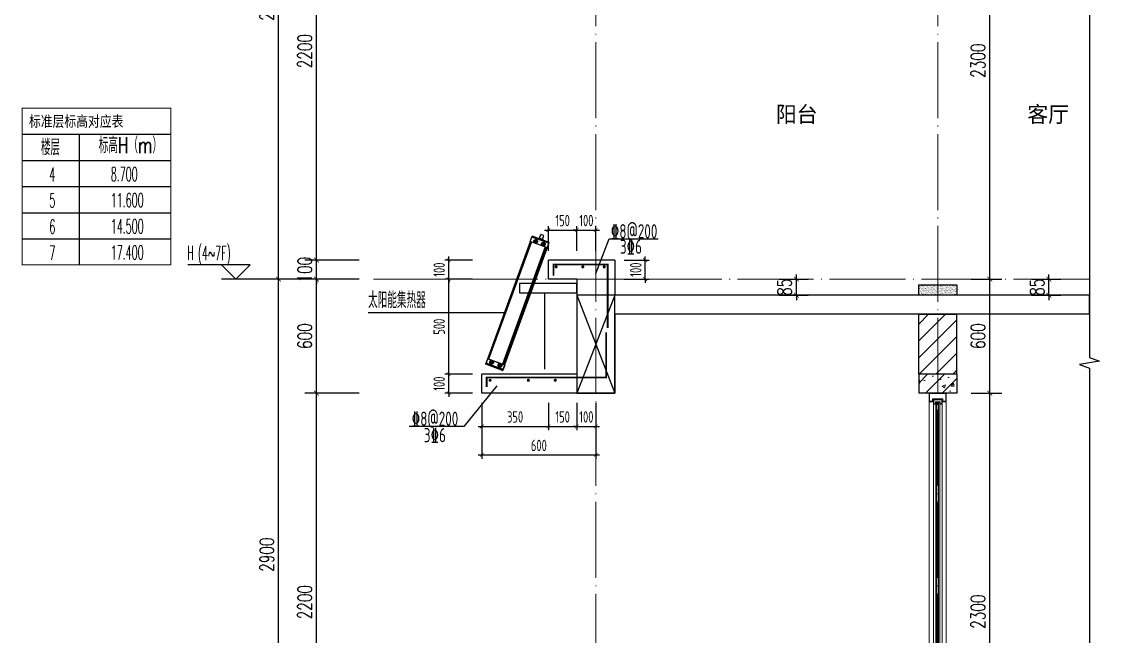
# Model space of a CAD drawing. Extents: x -1058961 to 23600, y -449123 to 2751847.
# Drawn here: x -98239 to -92565, y -26083 to -22847 of the extents above; entities that cross this region are included whole.
import ezdxf

# ---------------------------------------------------------------- set-up
doc = ezdxf.new("R2010")
doc.units = 0
doc.header["$LTSCALE"] = 1000
doc.linetypes.add('DOTE', pattern=[2.42, 2, -0.2, 0.02, -0.2])
doc.layers.get('0').update_dxf_attribs({"linetype": 'CONTINUOUS'})
doc.layers.get('DEFPOINTS').update_dxf_attribs({"linetype": 'CONTINUOUS'})
for name, color, linetype in [('C-Sheet-图框', 101, 'CONTINUOUS'), ('DIM', 2, 'CONTINUOUS'), ('DIM_ELEV', 3, 'CONTINUOUS'), ('DIM_IDEN', 67, 'CONTINUOUS'), ('DIM_SYMB', 3, 'CONTINUOUS'), ('PUB_DIM', 3, 'CONTINUOUS'), ('PUB_TEXT', 2, 'CONTINUOUS'), ('REIN', 6, 'CONTINUOUS'), ('S-大样-砼线', 7, 'CONTINUOUS'), ('S-引出线', 40, 'CONTINUOUS'), ('TEXT', 2, 'CONTINUOUS'), ('WALL', 5, 'CONTINUOUS'), ('实线层', 7, 'CONTINUOUS'), ('看线', 251, 'CONTINUOUS'), ('立面-看线', 251, 'CONTINUOUS')]:
    doc.layers.add(name, color=color, linetype=linetype)
for name, color, linetype, lineweight in [('DOTE', 19, 'DOTE', 9), ('PUB_HATCH', 8, 'CONTINUOUS', 9), ('S_WINDOW', 144, 'CONTINUOUS', 15), ('细细', 250, 'CONTINUOUS', 0)]:
    doc.layers.add(name, color=color, linetype=linetype, lineweight=lineweight)
doc.styles.add('_TCH_DIM', font='SIMPLEX.shx', dxfattribs={"width": 0.7, "bigfont": 'GBCBIG.shx'})
doc.styles.add('_TCH_DIM_T3', font='SIMPLEX', dxfattribs={"width": 0.705882, "bigfont": 'GBCBIG'})
doc.styles.add('DIM_FONT_T3', font='SIMPLEX', dxfattribs={"width": 0.705882, "bigfont": 'GBCBIG'})
doc.styles.add('TSSD_DIMENSION', font='Tssdeng.shx', dxfattribs={"width": 0.7, "bigfont": 'tssdchn.shx'})
doc.styles.add('TSSD_REIN', font='tssdeng.shx', dxfattribs={"width": 0.7, "height": 300, "bigfont": 'tssdchn.shx'})
doc.styles.add('宋体', font='', dxfattribs={"height": 50})
doc.styles.get('宋体').set_extended_font_data('SimSun')
doc.dimstyles.new('_TCH_ARCH&&25', dxfattribs={"dimtxt": 74.375, "dimasz": 25, "dimexe": 62.5, "dimexo": 75, "dimgap": 25, "dimtad": 1, "dimdec": 0, "dimzin": 0, "dimdsep": 46, "dimtxsty": '_TCH_DIM_T3', "dimblk": 'ARCHTICK', "dimcen": 0.09, "dimclrt": 7, "dimazin": 0, "dimtfac": 1, "dimtdec": 0, "dimtix": 1, "dimtmove": 2, "dimatfit": 3, "dimldrblk": 'ARCHTICK', "dimfxl": 0, "dimtolj": 1, "dimtzin": 0, "dimarcsym": 0})
doc.dimstyles.new('TSSD_20_20', dxfattribs={"dimtxt": 60, "dimasz": 20, "dimexe": 20, "dimexo": 50, "dimgap": 20, "dimtad": 1, "dimdec": 0, "dimzin": 0, "dimdsep": 46, "dimtxsty": 'TSSD_DIMENSION', "dimblk": 'ARCHTICK', "dimblk1": 'ARCHTICK', "dimblk2": 'ARCHTICK', "dimcen": 0, "dimdle": 20, "dimclrt": 7, "dimadec": 0, "dimazin": 0, "dimtfac": 1, "dimtdec": 0, "dimtix": 1, "dimtmove": 2, "dimatfit": 3, "dimfxl": 0, "dimtolj": 1, "dimtzin": 0, "dimarcsym": 0})
pattern_1 = [(315, (145053.3697, 680712.4302), (-1.76776695, -1.76776695), []), (315, (145054.5482, 680712.4302), (-1.76776695, -1.76776695), [])]
pattern_2 = [(315, (145053.3697, 678374.192), (-1.76776695, -1.76776695), []), (315, (145054.5482, 678374.192), (-1.76776695, -1.76776695), [])]

# ---------------------------------------------------------------- blocks, each defined once
blk = doc.blocks.new('A$C01192DFB')
at = {"layer": '实线层', "color": 5}
for p, q in [((-245.2, 221), (-235.1, 248.7)), ((-244.8, 220.8), (-234.5, 249)), ((-146.5, 211.5), (-236.8, 244.3)), ((-146.9, 212), (-236.2, 244.4)), ((-235.1, 248.7), (-234.7, 248.5)), ((-145.3, 216.4), (-234.6, 248.9)), ((-145.2, 216.5), (-234.5, 249)), ((-219.4, 214.4), (-214.3, 228.2)), ((-196.4, 238.3), (-203, 237.5)), ((-176.7, 228), (-203, 237.5)), ((-196.4, 238.3), (-189.3, 257.6)), ((-196.4, 238.3), (-181.3, 232.8)), ((-174.3, 252.1), (-189.3, 257.6)), ((-181.3, 232.8), (-174.3, 252.1)), ((-181.3, 232.8), (-176.7, 228)), ((-468.5, -396.9), (-243.8, 220.5)), ((-243.5, 220.4), (-468.2, -397)), ((-467.7, -397.2), (-243, 220.2)), ((-240, 219.1), (-464.7, -398.3)), ((-239.5, 218.9), (-464.2, -398.5)), ((-166, 192.2), (-390.7, -425.2)), ((-165.7, 192), (-390.4, -425.3)), ((-381.9, -428.4), (-157.2, 189)), ((-156.8, 188.8), (-381.5, -428.6)), ((-381.1, -428.7), (-156.4, 188.7)), ((-155, 188.2), (-245.2, 221)), ((-219.7, 220.8), (-218.7, 223.5)), ((-217.8, 218.6), (-219.7, 220.8)), ((-218.7, 223.5), (-215.9, 224)), ((-215, 219.1), (-217.8, 218.6)), ((-215.9, 224), (-214, 221.8)), ((-214, 221.8), (-215, 219.1)), ((-179.3, 206.1), (-178.4, 208.8)), ((-177.5, 203.9), (-179.3, 206.1)), ((-179, 199.7), (-174, 213.5)), ((-178.4, 208.8), (-175.5, 209.3)), ((-174.6, 204.4), (-177.5, 203.9)), ((-175.5, 209.3), (-173.7, 207.1)), ((-173.7, 207.1), (-174.6, 204.4)), ((-155.5, 188.3), (-145.2, 216.5)), ((-155, 188.2), (-144.9, 215.9)), ((-144.9, 215.9), (-145.4, 216)), ((-469.9, -396.4), (-480, -424.1)), ((-469.5, -396.6), (-479.7, -424.8)), ((-379.7, -429.2), (-469.9, -396.4)), ((-379.7, -429.2), (-468, -397.1)), ((-480, -424.1), (-479.6, -424.3)), ((-390.4, -457.1), (-479.7, -424.6)), ((-390.5, -457.2), (-479.7, -424.8)), ((-388.2, -452.5), (-478.4, -419.7)), ((-388.8, -452.7), (-478.1, -420.2)), ((-450.2, -412.7), (-451.2, -415.4)), ((-451.2, -415.4), (-449.4, -417.6)), ((-445.9, -408), (-450.9, -421.8)), ((-447.4, -412.2), (-450.2, -412.7)), ((-449.4, -417.6), (-446.5, -417.1)), ((-445.5, -414.4), (-447.4, -412.2)), ((-446.5, -417.1), (-445.5, -414.4)), ((-406.6, -428.6), (-407.6, -431.3)), ((-407.6, -431.3), (-405.7, -433.5)), ((-402.2, -423.9), (-407.2, -437.7)), ((-403.7, -428.1), (-406.6, -428.6)), ((-405.7, -433.5), (-402.9, -433)), ((-401.9, -430.3), (-403.7, -428.1)), ((-402.9, -433), (-401.9, -430.3)), ((-380.2, -429.1), (-390.5, -457.2)), ((-379.7, -429.2), (-389.8, -456.9)), ((-389.8, -456.9), (-390.3, -456.8))]:
    blk.add_line(p, q, dxfattribs=at)
for points in [[(-236.8, 244.3), (-236.7, 244.4), (-236.5, 244.5), (-236.4, 244.5), (-236.2, 244.4)], [(-146.5, 211.5), (-146.5, 211.6), (-146.6, 211.7), (-146.7, 211.9), (-146.9, 212)], [(-478.4, -419.7), (-478.4, -419.8), (-478.4, -420), (-478.2, -420.1), (-478.1, -420.2)], [(-388.2, -452.5), (-388.3, -452.6), (-388.4, -452.7), (-388.6, -452.7), (-388.8, -452.7)]]:
    blk.add_lwpolyline(points, dxfattribs=at)
blk.add_lwpolyline([(0, 0), (-302.4, 0), (-302.4, -49.7), (0, -49.7)], close=True, dxfattribs=at)
for centre, radius in [((-216.8, 221.3), 10), ((-216.8, 221.3), 9.5), ((-176.5, 206.6), 10), ((-176.5, 206.6), 9.5), ((-448.4, -414.9), 10), ((-448.4, -414.9), 9.5), ((-404.7, -430.8), 10), ((-404.7, -430.8), 9.5)]:
    blk.add_circle(centre, radius, dxfattribs=at)
for centre, start, end in [((-234.7, 248.5), 70, 160), ((-145.4, 216), 340, 70), ((-479.6, -424.3), 160, 250), ((-390.3, -456.8), 250, 340)]:
    blk.add_arc(centre, 0.5, start, end, dxfattribs=at)
blk = doc.blocks.new('_ArchTick')
at = {"color": 0, "linetype": 'ByBlock', "const_width": 0.15}
blk.add_lwpolyline([(-0.5, -0.5), (0.5, 0.5)], dxfattribs=at)
blk = doc.blocks.new('*D3242')
at = {"layer": 'DEFPOINTS', "color": 0}
for p in [(871532.9, -114286.1), (871707.5, -114286.1), (871707.5, -114386.1)]:
    blk.add_point(p, dxfattribs=at)
at = {"layer": 'DIM', "color": 0, "lineweight": -2}
for p, q in [((871532.9, -114286.1), (871532.9, -114266.1)), ((871657.5, -114286.1), (871512.9, -114286.1)), ((871532.9, -114386.1), (871532.9, -114286.1)), ((871657.5, -114386.1), (871512.9, -114386.1)), ((871532.9, -114386.1), (871532.9, -114406.1))]:
    blk.add_line(p, q, dxfattribs=at)
at = {"layer": 'DIM', "color": 0, "lineweight": -2, "xscale": 20, "yscale": 20, "zscale": 20}
for p, rotation in [((871532.9, -114286.1), 270), ((871532.9, -114386.1), 90)]:
    blk.add_blockref('_ArchTick', p, dxfattribs=dict(at, rotation=rotation))
at = {"layer": 'DIM', "color": 7, "insert": (871482.9, -114336.1), "char_height": 60, "attachment_point": 5, "rotation": 90, "style": 'TSSD_DIMENSION'}
blk.add_mtext('\\A1;100', dxfattribs=at)
blk = doc.blocks.new('*D3243')
at = {"layer": 'DEFPOINTS', "color": 0}
for p in [(871532.9, -114386.1), (871707.5, -114386.1), (871707.5, -114886.1)]:
    blk.add_point(p, dxfattribs=at)
at = {"layer": 'DIM', "color": 0, "lineweight": -2}
for p, q in [((871657.5, -114386.1), (871512.9, -114386.1)), ((871532.9, -114906.1), (871532.9, -114366.1)), ((871657.5, -114886.1), (871512.9, -114886.1))]:
    blk.add_line(p, q, dxfattribs=at)
at = {"layer": 'DIM', "color": 0, "lineweight": -2, "xscale": 20, "yscale": 20, "zscale": 20}
for p, rotation in [((871532.9, -114386.1), 90), ((871532.9, -114886.1), 270)]:
    blk.add_blockref('_ArchTick', p, dxfattribs=dict(at, rotation=rotation))
at = {"layer": 'DIM', "color": 7, "insert": (871482.9, -114636.1), "char_height": 60, "attachment_point": 5, "rotation": 90, "style": 'TSSD_DIMENSION'}
blk.add_mtext('\\A1;500', dxfattribs=at)
blk = doc.blocks.new('*D3244')
at = {"layer": 'DEFPOINTS', "color": 0}
for p in [(871532.9, -114886.1), (871707.5, -114886.1), (871707.5, -114986.1)]:
    blk.add_point(p, dxfattribs=at)
at = {"layer": 'DIM', "color": 0, "lineweight": -2}
for p, q in [((871657.5, -114886.1), (871512.9, -114886.1)), ((871532.9, -114886.1), (871532.9, -114866.1)), ((871532.9, -114986.1), (871532.9, -114886.1)), ((871657.5, -114986.1), (871512.9, -114986.1)), ((871532.9, -114986.1), (871532.9, -115006.1))]:
    blk.add_line(p, q, dxfattribs=at)
at = {"layer": 'DIM', "color": 0, "lineweight": -2, "xscale": 20, "yscale": 20, "zscale": 20}
for p, rotation in [((871532.9, -114886.1), 270), ((871532.9, -114986.1), 90)]:
    blk.add_blockref('_ArchTick', p, dxfattribs=dict(at, rotation=rotation))
at = {"layer": 'DIM', "color": 7, "insert": (871482.9, -114936.1), "char_height": 60, "attachment_point": 5, "rotation": 90, "style": 'TSSD_DIMENSION'}
blk.add_mtext('\\A1;100', dxfattribs=at)
blk = doc.blocks.new('*D3245')
at = {"layer": 'DEFPOINTS', "color": 0}
for p in [(872407.5, -114286.1), (872567.5, -114286.1), (872407.5, -114386.1)]:
    blk.add_point(p, dxfattribs=at)
at = {"layer": 'DIM', "color": 0, "lineweight": -2}
for p, q in [((872567.5, -114286.1), (872567.5, -114266.1)), ((872457.5, -114286.1), (872587.5, -114286.1)), ((872567.5, -114386.1), (872567.5, -114286.1)), ((872457.5, -114386.1), (872587.5, -114386.1)), ((872567.5, -114386.1), (872567.5, -114406.1))]:
    blk.add_line(p, q, dxfattribs=at)
at = {"layer": 'DIM', "color": 0, "lineweight": -2, "xscale": 20, "yscale": 20, "zscale": 20}
for p, rotation in [((872567.5, -114286.1), 270), ((872567.5, -114386.1), 90)]:
    blk.add_blockref('_ArchTick', p, dxfattribs=dict(at, rotation=rotation))
at = {"layer": 'DIM', "color": 7, "insert": (872517.5, -114336.1), "char_height": 60, "attachment_point": 5, "rotation": 90, "style": 'TSSD_DIMENSION'}
blk.add_mtext('\\A1;100', dxfattribs=at)
blk = doc.blocks.new('*D3246')
at = {"layer": 'DEFPOINTS', "color": 0}
for p in [(872207.5, -114127.5), (872057.5, -114286.1), (872207.5, -114286.1)]:
    blk.add_point(p, dxfattribs=at)
at = {"layer": 'DIM', "color": 0, "lineweight": -2}
for p, q in [((872037.5, -114127.5), (872227.5, -114127.5)), ((872057.5, -114236.1), (872057.5, -114107.5)), ((872207.5, -114236.1), (872207.5, -114107.5))]:
    blk.add_line(p, q, dxfattribs=at)
at = {"layer": 'DIM', "color": 0, "lineweight": -2, "xscale": 20, "yscale": 20, "zscale": 20, "rotation": 180}
blk.add_blockref('_ArchTick', (872057.5, -114127.5), dxfattribs=at)
at = {"layer": 'DIM', "color": 0, "lineweight": -2, "xscale": 20, "yscale": 20, "zscale": 20}
blk.add_blockref('_ArchTick', (872207.5, -114127.5), dxfattribs=at)
at = {"layer": 'DIM', "color": 7, "insert": (872132.5, -114077.5), "char_height": 60, "attachment_point": 5, "style": 'TSSD_DIMENSION'}
blk.add_mtext('\\A1;150', dxfattribs=at)
blk = doc.blocks.new('*D3247')
at = {"layer": 'DEFPOINTS', "color": 0}
for p in [(872307.5, -114127.5), (872207.5, -114286.1), (872307.5, -114286.1)]:
    blk.add_point(p, dxfattribs=at)
at = {"layer": 'DIM', "color": 0, "lineweight": -2}
for p, q in [((872207.5, -114127.5), (872187.5, -114127.5)), ((872207.5, -114236.1), (872207.5, -114107.5)), ((872207.5, -114127.5), (872307.5, -114127.5)), ((872307.5, -114236.1), (872307.5, -114107.5)), ((872307.5, -114127.5), (872327.5, -114127.5))]:
    blk.add_line(p, q, dxfattribs=at)
at = {"layer": 'DIM', "color": 0, "lineweight": -2, "xscale": 20, "yscale": 20, "zscale": 20}
blk.add_blockref('_ArchTick', (872207.5, -114127.5), dxfattribs=at)
at = {"layer": 'DIM', "color": 0, "lineweight": -2, "xscale": 20, "yscale": 20, "zscale": 20, "rotation": 180}
blk.add_blockref('_ArchTick', (872307.5, -114127.5), dxfattribs=at)
at = {"layer": 'DIM', "color": 7, "insert": (872257.5, -114077.5), "char_height": 60, "attachment_point": 5, "style": 'TSSD_DIMENSION'}
blk.add_mtext('\\A1;100', dxfattribs=at)
blk = doc.blocks.new('*D3248')
at = {"layer": 'DEFPOINTS', "color": 0}
for p in [(874526.4, -114386.1), (874692.4, -114386.1), (874526.4, -114471.1)]:
    blk.add_point(p, dxfattribs=at)
at = {"layer": 'PUB_DIM', "color": 0, "lineweight": -2}
for p, q in [((874601.4, -114386.1), (874754.9, -114386.1)), ((874692.4, -114386.1), (874692.4, -114361.1)), ((874692.4, -114471.1), (874692.4, -114386.1)), ((874601.4, -114471.1), (874754.9, -114471.1)), ((874692.4, -114471.1), (874692.4, -114496.1))]:
    blk.add_line(p, q, dxfattribs=at)
at = {"layer": 'PUB_DIM', "color": 0, "lineweight": -2, "xscale": 25, "yscale": 25, "zscale": 25}
for p, rotation in [((874692.4, -114386.1), 270), ((874692.4, -114471.1), 90)]:
    blk.add_blockref('_ArchTick', p, dxfattribs=dict(at, rotation=rotation))
at = {"layer": 'PUB_DIM', "color": 7, "insert": (874630.2, -114428.6), "char_height": 74.38, "attachment_point": 5, "rotation": 90, "style": '_TCH_DIM_T3'}
blk.add_mtext('\\A1;85', dxfattribs=at)
blk = doc.blocks.new('*D3249')
at = {"layer": 'DEFPOINTS', "color": 0}
for p in [(873197.3, -114386.1), (873363.3, -114386.1), (873197.3, -114471.1)]:
    blk.add_point(p, dxfattribs=at)
at = {"layer": 'PUB_DIM', "color": 0, "lineweight": -2}
for p, q in [((873272.3, -114386.1), (873425.8, -114386.1)), ((873363.3, -114386.1), (873363.3, -114361.1)), ((873363.3, -114471.1), (873363.3, -114386.1)), ((873272.3, -114471.1), (873425.8, -114471.1)), ((873363.3, -114471.1), (873363.3, -114496.1))]:
    blk.add_line(p, q, dxfattribs=at)
at = {"layer": 'PUB_DIM', "color": 0, "lineweight": -2, "xscale": 25, "yscale": 25, "zscale": 25}
for p, rotation in [((873363.3, -114386.1), 270), ((873363.3, -114471.1), 90)]:
    blk.add_blockref('_ArchTick', p, dxfattribs=dict(at, rotation=rotation))
at = {"layer": 'PUB_DIM', "color": 7, "insert": (873301.1, -114428.6), "char_height": 74.38, "attachment_point": 5, "rotation": 90, "style": '_TCH_DIM_T3'}
blk.add_mtext('\\A1;85', dxfattribs=at)
blk = doc.blocks.new('*D3250')
at = {"layer": 'DEFPOINTS', "color": 0}
for p in [(871707.5, -114986.1), (872057.5, -114986.1), (872057.5, -115161.1)]:
    blk.add_point(p, dxfattribs=at)
at = {"layer": 'DIM', "color": 0, "lineweight": -2}
for p, q in [((871707.5, -115036.1), (871707.5, -115181.1)), ((872057.5, -115036.1), (872057.5, -115181.1)), ((871687.5, -115161.1), (872077.5, -115161.1))]:
    blk.add_line(p, q, dxfattribs=at)
at = {"layer": 'DIM', "color": 0, "lineweight": -2, "xscale": 20, "yscale": 20, "zscale": 20, "rotation": 180}
blk.add_blockref('_ArchTick', (871707.5, -115161.1), dxfattribs=at)
at = {"layer": 'DIM', "color": 0, "lineweight": -2, "xscale": 20, "yscale": 20, "zscale": 20}
blk.add_blockref('_ArchTick', (872057.5, -115161.1), dxfattribs=at)
at = {"layer": 'DIM', "color": 7, "insert": (871882.5, -115111.1), "char_height": 60, "attachment_point": 5, "style": 'TSSD_DIMENSION'}
blk.add_mtext('\\A1;350', dxfattribs=at)
blk = doc.blocks.new('*D3251')
at = {"layer": 'DEFPOINTS', "color": 0}
for p in [(872057.5, -114986.1), (872207.5, -114986.1), (872207.5, -115161.1)]:
    blk.add_point(p, dxfattribs=at)
at = {"layer": 'DIM', "color": 0, "lineweight": -2}
for p, q in [((872057.5, -115036.1), (872057.5, -115181.1)), ((872207.5, -115036.1), (872207.5, -115181.1)), ((872037.5, -115161.1), (872227.5, -115161.1))]:
    blk.add_line(p, q, dxfattribs=at)
at = {"layer": 'DIM', "color": 0, "lineweight": -2, "xscale": 20, "yscale": 20, "zscale": 20, "rotation": 180}
blk.add_blockref('_ArchTick', (872057.5, -115161.1), dxfattribs=at)
at = {"layer": 'DIM', "color": 0, "lineweight": -2, "xscale": 20, "yscale": 20, "zscale": 20}
blk.add_blockref('_ArchTick', (872207.5, -115161.1), dxfattribs=at)
at = {"layer": 'DIM', "color": 7, "insert": (872132.5, -115111.1), "char_height": 60, "attachment_point": 5, "style": 'TSSD_DIMENSION'}
blk.add_mtext('\\A1;150', dxfattribs=at)
blk = doc.blocks.new('*D3252')
at = {"layer": 'DEFPOINTS', "color": 0}
for p in [(872207.5, -114986.1), (872307.5, -114986.1), (872307.5, -115161.1)]:
    blk.add_point(p, dxfattribs=at)
at = {"layer": 'DIM', "color": 0, "lineweight": -2}
for p, q in [((872207.5, -115036.1), (872207.5, -115181.1)), ((872307.5, -115036.1), (872307.5, -115181.1)), ((872207.5, -115161.1), (872187.5, -115161.1)), ((872207.5, -115161.1), (872307.5, -115161.1)), ((872307.5, -115161.1), (872327.5, -115161.1))]:
    blk.add_line(p, q, dxfattribs=at)
at = {"layer": 'DIM', "color": 0, "lineweight": -2, "xscale": 20, "yscale": 20, "zscale": 20}
blk.add_blockref('_ArchTick', (872207.5, -115161.1), dxfattribs=at)
at = {"layer": 'DIM', "color": 0, "lineweight": -2, "xscale": 20, "yscale": 20, "zscale": 20, "rotation": 180}
blk.add_blockref('_ArchTick', (872307.5, -115161.1), dxfattribs=at)
at = {"layer": 'DIM', "color": 7, "insert": (872257.5, -115111.1), "char_height": 60, "attachment_point": 5, "style": 'TSSD_DIMENSION'}
blk.add_mtext('\\A1;100', dxfattribs=at)
blk = doc.blocks.new('*D3253')
at = {"layer": 'DEFPOINTS', "color": 0}
for p in [(871707.5, -114986.1), (872307.5, -114986.1), (872307.5, -115311.1)]:
    blk.add_point(p, dxfattribs=at)
at = {"layer": 'DIM', "color": 0, "lineweight": -2}
for p, q in [((871707.5, -115036.1), (871707.5, -115331.1)), ((872307.5, -115036.1), (872307.5, -115331.1)), ((871687.5, -115311.1), (872327.5, -115311.1))]:
    blk.add_line(p, q, dxfattribs=at)
at = {"layer": 'DIM', "color": 0, "lineweight": -2, "xscale": 20, "yscale": 20, "zscale": 20, "rotation": 180}
blk.add_blockref('_ArchTick', (871707.5, -115311.1), dxfattribs=at)
at = {"layer": 'DIM', "color": 0, "lineweight": -2, "xscale": 20, "yscale": 20, "zscale": 20}
blk.add_blockref('_ArchTick', (872307.5, -115311.1), dxfattribs=at)
at = {"layer": 'DIM', "color": 7, "insert": (872007.5, -115261.1), "char_height": 60, "attachment_point": 5, "style": 'TSSD_DIMENSION'}
blk.add_mtext('\\A1;600', dxfattribs=at)
blk = doc.blocks.new('afzdfsregf')
at = {"layer": '细细'}
h = blk.add_hatch(dxfattribs=at)
h.set_pattern_fill('金属', color=256, style=0)
h.set_pattern_definition(pattern_1)
h.paths.add_polyline_path([(221063.8, 608913.8), (221043.8, 608913.8), (221043.8, 608927.3), (220993.8, 608927.3), (220993.8, 608913.8), (220973.8, 608913.8), (220973.8, 608958.8), (221063.8, 608958.8)])
h.paths.add_polyline_path([(221045.8, 608929.3), (221045.8, 608915.8), (221061.8, 608915.8), (221061.8, 608956.8), (220975.8, 608956.8), (220975.8, 608915.8), (220991.8, 608915.8), (220991.8, 608929.3)], flags=16)
h = blk.add_hatch(dxfattribs=at)
h.set_pattern_fill('金属', color=256, style=0)
h.set_pattern_definition(pattern_1)
h.paths.add_polyline_path([(220996.3, 608925.3), (220996.3, 608900.3), (221008.3, 608900.3), (221008.3, 608910.3), (221029.3, 608910.3), (221029.3, 608900.3), (221041.3, 608900.3), (221041.3, 608925.3)])
h.paths.add_polyline_path([(221039.3, 608923.3), (221039.3, 608902.3), (221031.3, 608902.3), (221031.3, 608912.3), (221006.3, 608912.3), (221006.3, 608902.3), (220998.3, 608902.3), (220998.3, 608923.3)], flags=16)
h = blk.add_hatch(color=256, dxfattribs=at)
edge = h.paths.add_edge_path()
edge.add_line((221023.3, 608910.3), (221023.3, 608898.3))
edge.add_arc((221018.8, 608890), 9.44, 61.5175, 118.4825)
edge.add_line((221014.3, 608898.3), (221014.3, 608910.3))
edge.add_arc((221018.8, 608918.6), 9.44, 241.5175, 298.4825)
h = blk.add_hatch(dxfattribs=at)
h.set_pattern_fill('金属', color=256, style=0)
h.set_pattern_definition(pattern_2)
h.paths.add_polyline_path([(221063.8, 606703.8), (221043.8, 606703.8), (221043.8, 606690.3), (220993.8, 606690.3), (220993.8, 606703.8), (220973.8, 606703.8), (220973.8, 606658.8), (221063.8, 606658.8)])
h.paths.add_polyline_path([(221045.8, 606688.3), (221045.8, 606701.8), (221061.8, 606701.8), (221061.8, 606660.8), (220975.8, 606660.8), (220975.8, 606701.8), (220991.8, 606701.8), (220991.8, 606688.3)], flags=16)
h = blk.add_hatch(dxfattribs=at)
h.set_pattern_fill('金属', color=256, style=0)
h.set_pattern_definition(pattern_2)
h.paths.add_polyline_path([(220996.3, 606692.3), (220996.3, 606717.3), (221008.3, 606717.3), (221008.3, 606707.3), (221029.3, 606707.3), (221029.3, 606717.3), (221041.3, 606717.3), (221041.3, 606692.3)])
h.paths.add_polyline_path([(221039.3, 606694.3), (221039.3, 606715.3), (221031.3, 606715.3), (221031.3, 606705.3), (221006.3, 606705.3), (221006.3, 606715.3), (220998.3, 606715.3), (220998.3, 606694.3)], flags=16)
h = blk.add_hatch(color=256, dxfattribs=at)
edge = h.paths.add_edge_path()
edge.add_line((221023.3, 606707.3), (221023.3, 606719.3))
edge.add_arc((221018.8, 606727.6), 9.44, 241.5175, 298.4825, ccw=False)
edge.add_line((221014.3, 606719.3), (221014.3, 606707.3))
edge.add_arc((221018.8, 606699), 9.44, 61.5175, 118.4825, ccw=False)
at = {"layer": 'S_WINDOW'}
for p, q in [((220973.8, 606703.8), (220973.8, 608913.8)), ((220996.3, 606717.3), (220996.3, 608900.3)), ((221041.3, 606717.3), (221041.3, 608900.3)), ((221063.8, 606703.8), (221063.8, 608913.8))]:
    blk.add_line(p, q, dxfattribs=at)
for points in [[(220973.8, 608958.8), (220973.8, 608913.8), (220993.8, 608913.8), (220993.8, 608927.3), (221043.8, 608927.3), (221043.8, 608913.8), (221063.8, 608913.8), (221063.8, 608958.8)], [(220975.8, 608956.8), (220975.8, 608915.8), (220991.8, 608915.8), (220991.8, 608929.3), (221045.8, 608929.3), (221045.8, 608915.8), (221061.8, 608915.8), (221061.8, 608956.8)], [(220996.3, 608925.3), (220996.3, 608900.3), (221008.3, 608900.3), (221008.3, 608910.3), (221029.3, 608910.3), (221029.3, 608900.3), (221041.3, 608900.3), (221041.3, 608925.3)], [(220998.3, 608923.3), (220998.3, 608902.3), (221006.3, 608902.3), (221006.3, 608912.3), (221031.3, 608912.3), (221031.3, 608902.3), (221039.3, 608902.3), (221039.3, 608923.3)], [(220973.8, 606658.8), (220973.8, 606703.8), (220993.8, 606703.8), (220993.8, 606690.3), (221043.8, 606690.3), (221043.8, 606703.8), (221063.8, 606703.8), (221063.8, 606658.8)], [(220975.8, 606660.8), (220975.8, 606701.8), (220991.8, 606701.8), (220991.8, 606688.3), (221045.8, 606688.3), (221045.8, 606701.8), (221061.8, 606701.8), (221061.8, 606660.8)], [(220996.3, 606692.3), (220996.3, 606717.3), (221008.3, 606717.3), (221008.3, 606707.3), (221029.3, 606707.3), (221029.3, 606717.3), (221041.3, 606717.3), (221041.3, 606692.3)], [(220998.3, 606694.3), (220998.3, 606715.3), (221006.3, 606715.3), (221006.3, 606705.3), (221031.3, 606705.3), (221031.3, 606715.3), (221039.3, 606715.3), (221039.3, 606694.3)]]:
    blk.add_lwpolyline(points, close=True, dxfattribs=at)
at = {"layer": '细细'}
for points in [[(221008.3, 608900.3), (221008.3, 606717.3)], [(221014.3, 606719.3), (221014.3, 608910.3)], [(221023.3, 606719.3), (221023.3, 608910.3)], [(221029.3, 608900.3), (221029.3, 606717.3)]]:
    blk.add_lwpolyline(points, dxfattribs=at)
for points in [[(221023.3, 608910.3), (221023.3, 608898.3, 0.253805), (221014.3, 608898.3), (221014.3, 608910.3, 0.253805)], [(221023.3, 606707.3), (221023.3, 606719.3, -0.253805), (221014.3, 606719.3), (221014.3, 606707.3, -0.253805)]]:
    blk.add_lwpolyline(points, format="xyb", close=True, dxfattribs=at)
blk = doc.blocks.new('*D1689')
at = {"layer": 'DEFPOINTS', "color": 0}
for p in [(-93315.9, -24803.1), (-93141.9, -24803.1), (-93315.9, -27103.1)]:
    blk.add_point(p, dxfattribs=at)
at = {"layer": 'PUB_DIM', "color": 0, "lineweight": -2}
for p, q in [((-93240.9, -24803.1), (-93079.4, -24803.1)), ((-93141.9, -27103.1), (-93141.9, -24803.1)), ((-93240.9, -27103.1), (-93079.4, -27103.1))]:
    blk.add_line(p, q, dxfattribs=at)
at = {"layer": 'PUB_DIM', "color": 0, "lineweight": -2, "xscale": 25, "yscale": 25, "zscale": 25}
for p, rotation in [((-93141.9, -24803.1), 90), ((-93141.9, -27103.1), 270)]:
    blk.add_blockref('_ArchTick', p, dxfattribs=dict(at, rotation=rotation))
at = {"layer": 'PUB_DIM', "color": 7, "insert": (-93204.1, -25953.1), "char_height": 74.38, "attachment_point": 5, "rotation": 90, "style": '_TCH_DIM_T3'}
blk.add_mtext('\\A1;2300', dxfattribs=at)
blk = doc.blocks.new('*D1690')
at = {"layer": 'DEFPOINTS', "color": 0}
for p in [(-93315.9, -24203.1), (-93141.9, -24203.1), (-93315.9, -24803.1)]:
    blk.add_point(p, dxfattribs=at)
at = {"layer": 'PUB_DIM', "color": 0, "lineweight": -2}
for p, q in [((-93240.9, -24203.1), (-93079.4, -24203.1)), ((-93141.9, -24803.1), (-93141.9, -24203.1)), ((-93240.9, -24803.1), (-93079.4, -24803.1))]:
    blk.add_line(p, q, dxfattribs=at)
at = {"layer": 'PUB_DIM', "color": 0, "lineweight": -2, "xscale": 25, "yscale": 25, "zscale": 25}
for p, rotation in [((-93141.9, -24203.1), 90), ((-93141.9, -24803.1), 270)]:
    blk.add_blockref('_ArchTick', p, dxfattribs=dict(at, rotation=rotation))
at = {"layer": 'PUB_DIM', "color": 7, "insert": (-93204.1, -24503.1), "char_height": 74.38, "attachment_point": 5, "rotation": 90, "style": '_TCH_DIM_T3'}
blk.add_mtext('\\A1;600', dxfattribs=at)
blk = doc.blocks.new('*D1691')
at = {"layer": 'DEFPOINTS', "color": 0}
for p in [(-93315.9, -21903.1), (-93141.9, -21903.1), (-93315.9, -24203.1)]:
    blk.add_point(p, dxfattribs=at)
at = {"layer": 'PUB_DIM', "color": 0, "lineweight": -2}
for p, q in [((-93240.9, -21903.1), (-93079.4, -21903.1)), ((-93141.9, -24203.1), (-93141.9, -21903.1)), ((-93240.9, -24203.1), (-93079.4, -24203.1))]:
    blk.add_line(p, q, dxfattribs=at)
at = {"layer": 'PUB_DIM', "color": 0, "lineweight": -2, "xscale": 25, "yscale": 25, "zscale": 25}
for p, rotation in [((-93141.9, -21903.1), 90), ((-93141.9, -24203.1), 270)]:
    blk.add_blockref('_ArchTick', p, dxfattribs=dict(at, rotation=rotation))
at = {"layer": 'PUB_DIM', "color": 7, "insert": (-93204.1, -23053.1), "char_height": 74.38, "attachment_point": 5, "rotation": 90, "style": '_TCH_DIM_T3'}
blk.add_mtext('\\A1;2300', dxfattribs=at)
blk = doc.blocks.new('*D1556')
at = {"layer": 'DEFPOINTS', "color": 0}
for p in [(-96686.1, -24803.1), (-96386.1, -24803.1), (-96386.1, -27003.1)]:
    blk.add_point(p, dxfattribs=at)
at = {"layer": 'PUB_DIM', "color": 0, "lineweight": -2}
for p, q in [((-96461.1, -24803.1), (-96748.6, -24803.1)), ((-96686.1, -27003.1), (-96686.1, -24803.1)), ((-96461.1, -27003.1), (-96748.6, -27003.1))]:
    blk.add_line(p, q, dxfattribs=at)
at = {"layer": 'PUB_DIM', "color": 0, "lineweight": -2, "xscale": 25, "yscale": 25, "zscale": 25}
for p, rotation in [((-96686.1, -24803.1), 90), ((-96686.1, -27003.1), 270)]:
    blk.add_blockref('_ArchTick', p, dxfattribs=dict(at, rotation=rotation))
at = {"layer": 'PUB_DIM', "color": 7, "insert": (-96748.3, -25903.1), "char_height": 74.38, "attachment_point": 5, "rotation": 90, "style": '_TCH_DIM_T3'}
blk.add_mtext('\\A1;2200', dxfattribs=at)
blk = doc.blocks.new('*D1557')
at = {"layer": 'DEFPOINTS', "color": 0}
for p in [(-96686.1, -24203.1), (-96386.1, -24203.1), (-96386.1, -24803.1)]:
    blk.add_point(p, dxfattribs=at)
at = {"layer": 'PUB_DIM', "color": 0, "lineweight": -2}
for p, q in [((-96461.1, -24203.1), (-96748.6, -24203.1)), ((-96686.1, -24803.1), (-96686.1, -24203.1)), ((-96461.1, -24803.1), (-96748.6, -24803.1))]:
    blk.add_line(p, q, dxfattribs=at)
at = {"layer": 'PUB_DIM', "color": 0, "lineweight": -2, "xscale": 25, "yscale": 25, "zscale": 25}
for p, rotation in [((-96686.1, -24203.1), 90), ((-96686.1, -24803.1), 270)]:
    blk.add_blockref('_ArchTick', p, dxfattribs=dict(at, rotation=rotation))
at = {"layer": 'PUB_DIM', "color": 7, "insert": (-96748.3, -24503.1), "char_height": 74.38, "attachment_point": 5, "rotation": 90, "style": '_TCH_DIM_T3'}
blk.add_mtext('\\A1;600', dxfattribs=at)
blk = doc.blocks.new('*D1558')
at = {"layer": 'DEFPOINTS', "color": 0}
for p in [(-96686.1, -24103.1), (-96386.1, -24103.1), (-96386.1, -24203.1)]:
    blk.add_point(p, dxfattribs=at)
at = {"layer": 'PUB_DIM', "color": 0, "lineweight": -2}
for p, q in [((-96461.1, -24103.1), (-96748.6, -24103.1)), ((-96686.1, -24103.1), (-96686.1, -24078.1)), ((-96686.1, -24203.1), (-96686.1, -24103.1)), ((-96461.1, -24203.1), (-96748.6, -24203.1)), ((-96686.1, -24203.1), (-96686.1, -24228.1))]:
    blk.add_line(p, q, dxfattribs=at)
at = {"layer": 'PUB_DIM', "color": 0, "lineweight": -2, "xscale": 25, "yscale": 25, "zscale": 25}
for p, rotation in [((-96686.1, -24103.1), 270), ((-96686.1, -24203.1), 90)]:
    blk.add_blockref('_ArchTick', p, dxfattribs=dict(at, rotation=rotation))
at = {"layer": 'PUB_DIM', "color": 7, "insert": (-96748.3, -24153.1), "char_height": 74.38, "attachment_point": 5, "rotation": 90, "style": '_TCH_DIM_T3'}
blk.add_mtext('\\A1;100', dxfattribs=at)
blk = doc.blocks.new('*D1559')
at = {"layer": 'DEFPOINTS', "color": 0}
for p in [(-96686.1, -21903.1), (-96386.1, -21903.1), (-96386.1, -24103.1)]:
    blk.add_point(p, dxfattribs=at)
at = {"layer": 'PUB_DIM', "color": 0, "lineweight": -2}
for p, q in [((-96461.1, -21903.1), (-96748.6, -21903.1)), ((-96686.1, -24103.1), (-96686.1, -21903.1)), ((-96461.1, -24103.1), (-96748.6, -24103.1))]:
    blk.add_line(p, q, dxfattribs=at)
at = {"layer": 'PUB_DIM', "color": 0, "lineweight": -2, "xscale": 25, "yscale": 25, "zscale": 25}
for p, rotation in [((-96686.1, -21903.1), 90), ((-96686.1, -24103.1), 270)]:
    blk.add_blockref('_ArchTick', p, dxfattribs=dict(at, rotation=rotation))
at = {"layer": 'PUB_DIM', "color": 7, "insert": (-96748.3, -23003.1), "char_height": 74.38, "attachment_point": 5, "rotation": 90, "style": '_TCH_DIM_T3'}
blk.add_mtext('\\A1;2200', dxfattribs=at)
blk = doc.blocks.new('*D1571')
at = {"layer": 'DEFPOINTS', "color": 0}
for p in [(-96886.1, -24203.1), (-96386.1, -24203.1), (-96386.1, -27103.1)]:
    blk.add_point(p, dxfattribs=at)
at = {"layer": 'PUB_DIM', "color": 0, "lineweight": -2}
for p, q in [((-96461.1, -24203.1), (-96948.6, -24203.1)), ((-96886.1, -27103.1), (-96886.1, -24203.1)), ((-96461.1, -27103.1), (-96948.6, -27103.1))]:
    blk.add_line(p, q, dxfattribs=at)
at = {"layer": 'PUB_DIM', "color": 0, "lineweight": -2, "xscale": 25, "yscale": 25, "zscale": 25}
for p, rotation in [((-96886.1, -24203.1), 90), ((-96886.1, -27103.1), 270)]:
    blk.add_blockref('_ArchTick', p, dxfattribs=dict(at, rotation=rotation))
at = {"layer": 'PUB_DIM', "color": 7, "insert": (-96948.3, -25653.1), "char_height": 74.38, "attachment_point": 5, "rotation": 90, "style": '_TCH_DIM_T3'}
blk.add_mtext('\\A1;2900', dxfattribs=at)
blk = doc.blocks.new('*D1572')
at = {"layer": 'DEFPOINTS', "color": 0}
for p in [(-96886.1, -21303.1), (-96386.1, -21303.1), (-96386.1, -24203.1)]:
    blk.add_point(p, dxfattribs=at)
at = {"layer": 'PUB_DIM', "color": 0, "lineweight": -2}
for p, q in [((-96461.1, -21303.1), (-96948.6, -21303.1)), ((-96886.1, -24203.1), (-96886.1, -21303.1)), ((-96461.1, -24203.1), (-96948.6, -24203.1))]:
    blk.add_line(p, q, dxfattribs=at)
at = {"layer": 'PUB_DIM', "color": 0, "lineweight": -2, "xscale": 25, "yscale": 25, "zscale": 25}
for p, rotation in [((-96886.1, -21303.1), 90), ((-96886.1, -24203.1), 270)]:
    blk.add_blockref('_ArchTick', p, dxfattribs=dict(at, rotation=rotation))
at = {"layer": 'PUB_DIM', "color": 7, "insert": (-96948.3, -22753.1), "char_height": 74.38, "attachment_point": 5, "rotation": 90, "style": '_TCH_DIM_T3'}
blk.add_mtext('\\A1;2900', dxfattribs=at)
blk = doc.blocks.new('A$C6EAB53B2')
at = {"layer": 'REIN'}
blk.add_lwpolyline([(818.6, 871.6, 9, 9, 0), (818.6, 929.8, 9, 9, 0), (1104.4, 929.8, 9, 9, 0), (1104.4, 595.1, 9, 9, 0)], format="xyseb", dxfattribs=at)
at = {"layer": 'REIN', "const_width": 8}
for points in [[(829.1, 917.5, 1), (837.1, 917.5, 1)], [(969.6, 917.5, 1), (977.6, 917.5, 1)], [(1082.2, 917.5, 1), (1090.2, 917.5, 1)], [(481.4, 320.3, 1), (489.4, 320.3, 1)], [(682.9, 320.3, 1), (690.9, 320.3, 1)], [(824.6, 320.3, 1), (832.6, 320.3, 1)]]:
    blk.add_lwpolyline(points, format="xyb", close=True, dxfattribs=at)
at = {"layer": 'REIN', "const_width": 9}
blk.add_lwpolyline([(467.5, 285.1), (467.5, 335.4), (1096.1, 335.4), (1096.1, 572.3)], dxfattribs=at)
at = {"layer": 'S-大样-砼线'}
for p, q in [((942.2, 767.5), (1142.2, 252.5)), ((1142.2, 767.5), (942.2, 252.5))]:
    blk.add_line(p, q, dxfattribs=at)
blk.add_lwpolyline([(1142.2, 767.5), (942.2, 767.5), (942.2, 252.5), (1142.2, 252.5)], close=True, dxfattribs=at)
at = {"layer": 'S-引出线'}
for points in [[(1042.2, 882.2), (1112.8, 1064.4), (1369.8, 1064.4)], [(521.6, 291.2), (347.8, 77.8), (59.4, 77.8)]]:
    blk.add_lwpolyline(points, dxfattribs=at)
at = {"layer": 'TEXT', "style": 'TSSD_REIN', "width": 0.7}
for s, p in [('%%1328@200', (1121, 1067)), ('3%%1326', (1168.9, 986.1)), ('%%1328@200', (72.9, 80.4)), ('3%%1326', (136.7, -5.8))]:
    blk.add_text(s, height=75, rotation=0, dxfattribs=at).set_placement(p)
blk = doc.blocks.new('GDGDGDRGRDGDR')
at = {"layer": 'PUB_HATCH'}
h = blk.add_hatch(dxfattribs=at)
h.set_pattern_fill('普通砖', color=256, scale=25, style=0)
h.set_pattern_definition([(45, (0, 44.88), (-44.1941915, 44.1941915), [])])
h.paths.add_polyline_path([(874007.5, -114886.1), (874207.5, -114886.1), (874207.5, -114571.1), (874007.5, -114571.1)])
h = blk.add_hatch(dxfattribs=at)
h.set_pattern_fill('钢筋混凝土', color=256, scale=25, style=0)
h.set_pattern_definition([(45, (0, 0), (-44.194174, 44.194174), []), (50, (0, 0), (179.315046, -15.688034), [18.75, -206.25]), (355, (0, 0), (-34.687833, 188.048033), [15, -165]), (100.4514, (14.94, -1.3), (144.627345, 172.359886), [15.935047, -175.285528]), (46.1842, (0, 50), (266.81026, -41.379754), [28.125, -309.375]), (96.6356, (22.23, 46.55), (233.66568, 243.52947), [23.90257, -262.92825]), (351.1842, (0, 50), (233.66549, 243.52965), [22.5, -247.5]), (21, (25, 37.5), (149.226763, -100.654723), [18.75, -206.25]), (326, (25, 37.5), (60.828833, 181.28751), [15, -165]), (71.4514, (37.44, 29.11), (210.055657, 80.632624), [15.935047, -175.285528]), (37.5, (0, 0), (3.039964, 83.2234635), [0, -163, 0, -167.5, 0, -165.625]), (7.5, (0, 0), (65.767384, 98.602928), [0, -95.5, 0, -159.25, 0, -63.125]), (327.5, (-55.75, 0), (133.455609, -5.638718), [0, -62.5, 0, -195, 0, -258.75]), (317.5, (-80.75, 0), (145.796542, 25.026246), [0, -81.25, 0, -129.5, 0, -183.75])])
h.paths.add_polyline_path([(874007.5, -114886.1), (874007.5, -114986.1), (874207.5, -114986.1), (874207.5, -114886.1)])
at = {"layer": '立面-看线'}
h = blk.add_hatch(dxfattribs=at)
h.set_pattern_fill('碎沙', color=256, scale=4)
h.set_pattern_definition([(37.5, (72954.267, -499833.035), (-0.32000626, 9.78826475), [0, -7.7216, 0, -8.636, 0, -8.255]), (7.5, (72954.267, -499833.035), (8.99046566, 14.33650201), [0, -4.1656, 0, -6.9596, 0, -2.667]), (327.5, (72948.0185, -499833.035), (15.819847405, 0.02874369), [0, -2.54, 0, -9.144, 0, -11.938]), (317.5, (72948.019, -499833.035), (15.27112905, 4.45858647), [0, -1.27, 0, -5.9944, 0, -6.858])])
h.paths.add_polyline_path([(874007.5, -114471.1), (874207.5, -114471.1), (874207.5, -114416.1), (874007.5, -114416.1)])
at = {"layer": 'DIM_IDEN'}
for p, q in [((871646, -114563.6), (871108.6, -114563.6)), ((871827.1, -114563.6), (871646, -114563.6))]:
    blk.add_line(p, q, dxfattribs=at)
at = {"layer": 'WALL'}
for p, q in [((872407.5, -114286.1), (872057.5, -114286.1)), ((872057.5, -114386.1), (872057.5, -114286.1)), ((872407.5, -114286.1), (872407.5, -114471.1)), ((872207.5, -114386.1), (872057.5, -114386.1)), ((872207.5, -114386.1), (872207.5, -114471.1)), ((872207.5, -114471.1), (872207.5, -114886.1)), ((874906, -114471.1), (872407.5, -114471.1)), ((874906, -114571.1), (874906, -114471.1)), ((874906, -114571.1), (872407.5, -114571.1)), ((872407.5, -114571.1), (872407.5, -114986.1)), ((874007.5, -114886.1), (874007.5, -114571.1)), ((874007.5, -114571.1), (874207.5, -114571.1)), ((874207.5, -114886.1), (874207.5, -114571.1)), ((872207.5, -114886.1), (871707.5, -114886.1)), ((871707.5, -114986.1), (871707.5, -114886.1)), ((874007.5, -114886.1), (874007.5, -114986.1)), ((874207.5, -114886.1), (874007.5, -114886.1)), ((874207.5, -114886.1), (874207.5, -114986.1)), ((872407.5, -114986.1), (871707.5, -114986.1)), ((874207.5, -114986.1), (874007.5, -114986.1))]:
    blk.add_line(p, q, dxfattribs=at)
blk.add_lwpolyline([(874007.5, -114416.1), (874207.5, -114416.1), (874207.5, -114471.1), (874007.5, -114471.1)], close=True, dxfattribs=at)
at = {"layer": '看线'}
blk.add_line((872037.5, -114458.6), (872037.5, -114859.1), dxfattribs=at)
blk.add_blockref('A$C01192DFB', (872207.5, -114408.8))
at = {"layer": 'PUB_TEXT'}
for s, p in [('阳台', (873255.4, -113560.5)), ('客厅', (874578.9, -113560.5))]:
    blk.add_text(s, height=84.4, dxfattribs=at).set_placement(p)
at = {"layer": 'PUB_TEXT', "style": 'DIM_FONT_T3', "width": 0.705882}
blk.add_text('太阳能集热器', height=84.4, dxfattribs=at).set_placement((871108.6, -114538.6))
at = {"layer": 'DIM'}
for p1, p2, distance, picture, middle in [((872057.5, -114286.1), (872207.5, -114286.1), 158.6, '*D3246', (872132.5, -114077.5)), ((872207.5, -114286.1), (872307.5, -114286.1), 158.6, '*D3247', (872257.5, -114077.5)), ((871707.5, -114386.1), (871707.5, -114286.1), 174.6, '*D3242', (871482.9, -114336.1)), ((872407.5, -114386.1), (872407.5, -114286.1), -160, '*D3245', (872517.5, -114336.1)), ((871707.5, -114886.1), (871707.5, -114386.1), 174.6, '*D3243', (871482.9, -114636.1)), ((871707.5, -114986.1), (871707.5, -114886.1), 174.6, '*D3244', (871482.9, -114936.1)), ((871707.5, -114986.1), (872057.5, -114986.1), -175.1, '*D3250', (871882.5, -115111.1)), ((871707.5, -114986.1), (872307.5, -114986.1), -325.1, '*D3253', (872007.5, -115261.1)), ((872057.5, -114986.1), (872207.5, -114986.1), -175.1, '*D3251', (872132.5, -115111.1)), ((872207.5, -114986.1), (872307.5, -114986.1), -175.1, '*D3252', (872257.5, -115111.1))]:
    dim = blk.add_aligned_dim(p1=p1, p2=p2, distance=distance, dimstyle='TSSD_20_20', dxfattribs=at)
    dim.commit()
    dim.dimension.update_dxf_attribs({"geometry": picture, "text_midpoint": middle})
at = {"layer": 'PUB_DIM'}
for p1, p2, picture, middle in [((873197.3, -114471.1), (873197.3, -114386.1), '*D3249', (873301.1, -114428.6)), ((874526.4, -114471.1), (874526.4, -114386.1), '*D3248', (874630.2, -114428.6))]:
    dim = blk.add_aligned_dim(p1=p1, p2=p2, distance=-166, dimstyle='_TCH_ARCH&&25', dxfattribs=at)
    dim.commit()
    dim.dimension.update_dxf_attribs({"geometry": picture, "text_midpoint": middle})

msp = doc.modelspace()

# ---------------------------------------------------------------- linework, layer by layer
at = {"layer": 'C-Sheet-图框', "color": 0}
for p, q in [((-98235.94, -23440.62), (-97453.19, -23440.62)), ((-98235.94, -23440.62), (-97453.19, -23440.62)), ((-97935.63, -23440.62), (-97935.63, -24128.12)), ((-98235.94, -23578.12), (-97453.19, -23578.12)), ((-98235.94, -23715.62), (-97453.19, -23715.62)), ((-98235.94, -23853.12), (-97453.19, -23853.12)), ((-98235.94, -23990.62), (-97453.19, -23990.62))]:
    msp.add_line(p, q, dxfattribs=at)
at = {"layer": 'C-Sheet-图框', "color": 0, "const_width": 6}
msp.add_lwpolyline([(-98235.94, -24128.12), (-97453.19, -24128.12), (-97453.19, -23303.12), (-98235.94, -23303.12)], close=True, dxfattribs=at)
at = {"layer": 'DIM_ELEV'}
for p, q in [((-97036.1, -24128.12), (-97364.1, -24128.12)), ((-97111.1, -24203.12), (-97186.1, -24128.12)), ((-97111.1, -24203.12), (-97036.1, -24128.12)), ((-96686.1, -24203.12), (-97186.1, -24203.12))]:
    msp.add_line(p, q, dxfattribs=at)
at = {"layer": 'DIM_SYMB'}
msp.add_lwpolyline([(-92617.38, -14983.12), (-92617.38, -24615), (-92564.88, -24634.11), (-92669.88, -24652.62), (-92617.38, -24671.25), (-92617.38, -34303.12)], dxfattribs=at)
at = {"layer": 'DOTE', "color": 1, "linetype": 'DOTE', "ltscale": 0.2}
for p, q in [((-95215.91, -34003.12), (-95215.91, -14403.12)), ((-93415.91, -34003.12), (-93415.91, -14403.12)), ((-92617.38, -24203.12), (-96386.1, -24203.12))]:
    msp.add_line(p, q, dxfattribs=at)

# ---------------------------------------------------------------- block references
for name, p in [('GDGDGDRGRDGDR', (-967523.41, 90182.96)), ('afzdfsregf', (-314434.67, -633761.88))]:
    msp.add_blockref(name, p)
at = {"layer": 'TEXT'}
msp.add_blockref('A$C6EAB53B2', (-96258.11, -25055.62), dxfattribs=at)

# ---------------------------------------------------------------- texts
at = {"layer": 'PUB_TEXT', "color": 2, "style": '宋体', "width": 0.8}
msp.add_text('标准层标高对应表', height=56.962, dxfattribs=at).set_placement((-98199.95, -23400.69))
at = {"layer": 'PUB_TEXT', "style": '_TCH_DIM'}
for s, height, width, p in [('楼层', 84.397, 0.7, (-98136.81, -23551.15)), ('楼层', 84.397, 0.7, (-98136.81, -23551.15)), ('标高H（m）', 84.397, 0.7, (-97832.3, -23540.06)), ('4', 74.38, 0.494118, (-98092.51, -23689.28)), ('4', 74.38, 0.494118, (-98092.51, -23689.28)), ('8.700', 74.375, 0.494118, (-97769.14, -23687.39)), ('5', 74.38, 0.494118, (-98092.51, -23826.78)), ('5', 74.38, 0.494118, (-98092.51, -23826.78)), ('11.600', 74.375, 0.494118, (-97769.14, -23824.89)), ('6', 74.38, 0.494118, (-98092.51, -23964.28)), ('6', 74.38, 0.494118, (-98092.51, -23964.28)), ('14.500', 74.375, 0.494118, (-97769.14, -23962.39)), ('7', 74.38, 0.494118, (-98092.51, -24101.78)), ('7', 74.38, 0.494118, (-98092.51, -24101.78)), ('17.400', 74.375, 0.494118, (-97769.14, -24099.89)), ('H', 74.38, 0.494118, (-97366.7, -24101.87)), ('(4~7F)', 74.375, 0.494118, (-97310.92, -24103.1))]:
    msp.add_text(s, height=height, dxfattribs=dict(at, width=width)).set_placement(p)

# ---------------------------------------------------------------- dimensions: what is measured, and where the dimension line sits
at = {"layer": 'PUB_DIM'}
for p1, p2, distance, picture, middle in [((-96386.1, -24203.12), (-96386.1, -21303.12), 500, '*D1572', (-96948.29, -22753.12)), ((-96386.1, -24103.12), (-96386.1, -21903.12), 300, '*D1559', (-96748.29, -23003.12)), ((-93315.91, -24203.12), (-93315.91, -21903.12), -173.97, '*D1691', (-93204.12, -23053.12)), ((-96386.1, -24203.12), (-96386.1, -24103.12), 300, '*D1558', (-96748.29, -24153.12)), ((-96386.1, -27103.12), (-96386.1, -24203.12), 500, '*D1571', (-96948.29, -25653.12)), ((-96386.1, -24803.12), (-96386.1, -24203.12), 300, '*D1557', (-96748.29, -24503.12)), ((-93315.91, -24803.12), (-93315.91, -24203.12), -173.97, '*D1690', (-93204.12, -24503.12)), ((-96386.1, -27003.12), (-96386.1, -24803.12), 300, '*D1556', (-96748.29, -25903.12)), ((-93315.91, -27103.12), (-93315.91, -24803.12), -173.97, '*D1689', (-93204.12, -25953.12))]:
    dim = msp.add_aligned_dim(p1=p1, p2=p2, distance=distance, dimstyle='_TCH_ARCH&&25', dxfattribs=at)
    dim.commit()
    dim.dimension.update_dxf_attribs({"geometry": picture, "text_midpoint": middle})

doc.saveas('drawing.dxf')
